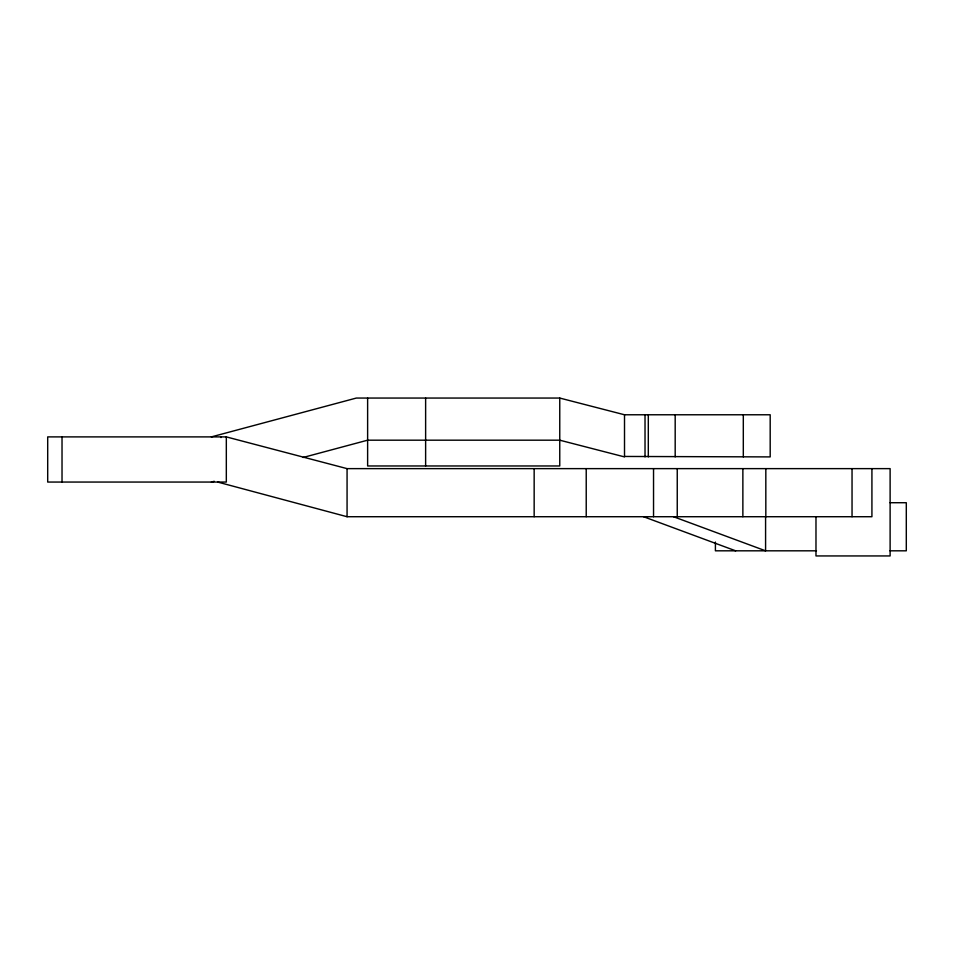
<?xml version="1.0" encoding="UTF-8"?>
<svg xmlns="http://www.w3.org/2000/svg" width="954" height="954" viewBox="0 0 954 954"><rect width="100%" height="100%" fill="white"/><g stroke="black" fill="none" stroke-linecap="round" stroke-linejoin="round"><path stroke-width="1.43" d="M624.512 456.453L770.188 456.906L770.188 414.775L624.393 414.775M211.371 436.896L356.331 398.056L559.759 398.056L624.512 414.775L624.512 456.906L559.759 440.188L367.624 440.188L303.11 457.479M211.371 482.056L214.233 481.293M226.325 436.896L47.7 436.896L47.7 482.056L226.325 482.056L226.325 436.896L347.065 468.629L890.118 468.629L890.118 555.943L815.98 555.943L815.98 516.722M890.058 502.722L906.3 502.722L906.3 550.816L890.058 550.816M217.679 482.056L347.065 516.722L871.92 516.722L871.92 468.629M816.469 550.816L715.405 550.816L715.405 542.063M673.5 516.722L765.585 550.816L765.585 517.295M643.568 516.722L735.653 550.816M852.041 468.629L852.041 516.722M765.823 468.629L765.823 516.722M743.309 414.775L743.309 456.906M742.868 468.629L742.868 516.722M677.245 468.629L677.245 516.722M675.182 414.775L675.182 456.906M653.538 468.629L653.538 516.722M648.303 414.775L648.303 456.906M645.023 414.775L645.023 456.906M586.221 468.629L586.221 516.722M559.759 398.056L559.759 465.969L367.624 465.969L367.624 398.056M534.157 468.629L534.157 516.722M425.627 398.056L425.627 465.969M347.065 468.629L347.065 516.722M220.982 436.896L220.982 437.576M62.022 436.896L62.022 482.056"/></g></svg>
